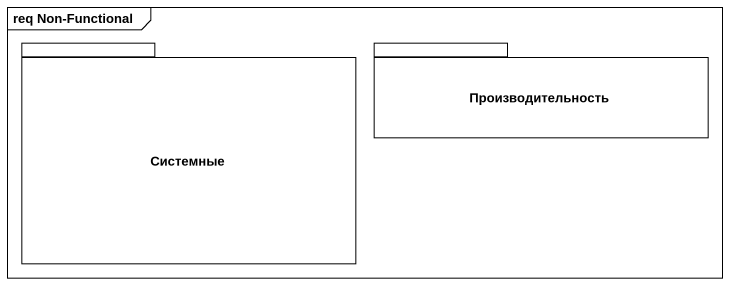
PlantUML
@startuml
mainframe req Non-Functional
package Системные {
}
package Производительность {
}
@enduml
